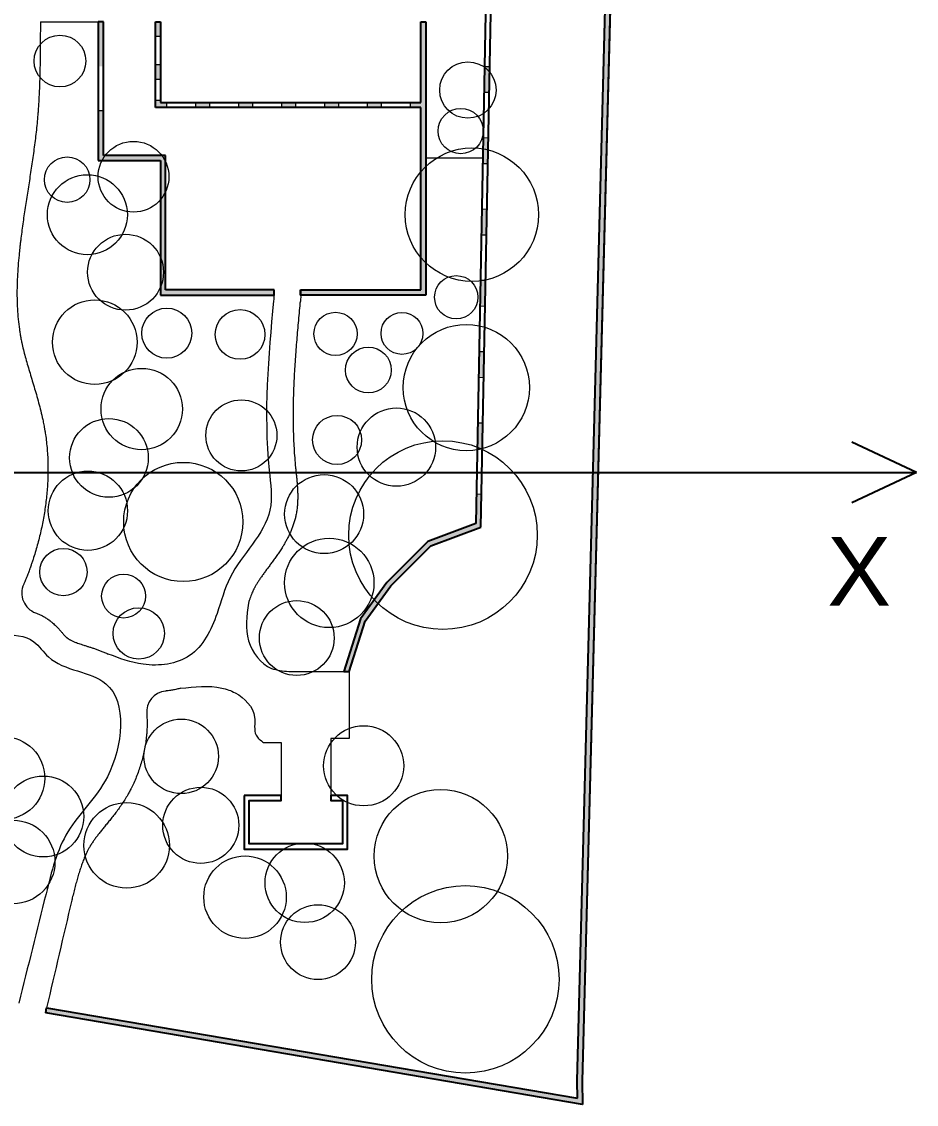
# Model space of a CAD drawing. Header units: millimetres. Extents: x -9271 to 134146, y -35530 to 146594.
# Drawn here: x 90275 to 134146, y -35530 to 17536 of the extents above; entities that cross this region are included whole.
import ezdxf

# ---------------------------------------------------------------- set-up
doc = ezdxf.new("R2010")
doc.units = ezdxf.units.MM
doc.layers.add('archi', color=7, linetype='Continuous')
doc.layers.add('坐标系', color=7, linetype='Continuous')
for name, color, linetype, lineweight in [('archiw', 255, 'Continuous', 0), ('plant', 90, 'Continuous', 0), ('road', 50, 'Continuous', 0)]:
    doc.layers.add(name, color=color, linetype=linetype, lineweight=lineweight)
doc.styles.get("Standard").update_dxf_attribs({"font": 'arial.ttf'})

msp = doc.modelspace()

# ---------------------------------------------------------------- hatches: boundary and pattern name
at = {"layer": 'archiw'}
h = msp.add_hatch(color=7, dxfattribs=at)
h.dxf.hatch_style = 1
h.paths.add_polyline_path([(91499, -30801), (91457, -31047), (117776, -35530), (117765, -34391), (119707, 40242), (88840, 49835), (87062, 51624), (87062, 62056), (91256, 78049), (91488, 84910), (104172, 85782), (101111, 139126), (100862, 139112), (103908, 86014), (91247, 85144), (91007, 78086), (86812, 62088), (86812, 51521), (88707, 49615), (119452, 40060), (117515, -34385), (117515, -34394), (117523, -35233)])
h = msp.add_hatch(color=7, dxfattribs=at)
h.dxf.hatch_style = 1
h.paths.add_polyline_path([(97334, 10983), (94283, 10983), (94283, 13164), (94034, 13164), (94034, 10734), (97085, 10734), (97085, 4138), (102652, 4138), (102652, 4388), (97334, 4388)])
h.paths.add_polyline_path([(110095, 17526), (109845, 17526), (109845, 13574), (109331, 13574), (109331, 13324), (109845, 13324), (109845, 4388), (103952, 4388), (103952, 4138), (110095, 4138)])
h.paths.add_polyline_path([(97335, 32384), (102855, 32384), (102855, 32633), (97085, 32633), (97085, 25263), (94034, 25263), (94034, 23037), (94283, 23037), (94283, 25013), (97335, 25013)])
h.paths.add_polyline_path([(110095, 32633), (104154, 32633), (104154, 32384), (109845, 32384), (109845, 21861), (109266, 21861), (109266, 21612), (109845, 21612), (109845, 19085), (110095, 19085)])
h = msp.add_hatch(color=7, dxfattribs=at)
h.dxf.hatch_style = 1
h.paths.add_polyline_path([(97085, 21612), (97335, 21612), (97335, 21861), (96836, 21861), (96836, 21191), (97085, 21191)])
h.paths.add_polyline_path([(97085, 19787), (96836, 19787), (96836, 19085), (97085, 19085)])
h.paths.add_polyline_path([(97085, 17526), (96836, 17526), (96836, 16824), (97085, 16824)])
h.paths.add_polyline_path([(97085, 15420), (96836, 15420), (96836, 14718), (97085, 14718)])
h.paths.add_polyline_path([(97399, 13574), (97085, 13574), (97085, 13667), (96836, 13667), (96836, 13324), (97399, 13324)])
h.paths.add_polyline_path([(99505, 13574), (98803, 13574), (98803, 13324), (99505, 13324)])
h.paths.add_polyline_path([(101610, 13574), (100909, 13574), (100909, 13324), (101610, 13324)])
h.paths.add_polyline_path([(103716, 13574), (103014, 13574), (103014, 13324), (103716, 13324)])
h.paths.add_polyline_path([(105822, 13574), (105120, 13574), (105120, 13324), (105822, 13324)])
h.paths.add_polyline_path([(107927, 13574), (107225, 13574), (107225, 13324), (107927, 13324)])
h.paths.add_polyline_path([(99440, 21861), (98738, 21861), (98738, 21612), (99440, 21612)])
h.paths.add_polyline_path([(101546, 21861), (100844, 21861), (100844, 21612), (101546, 21612)])
h.paths.add_polyline_path([(103651, 21861), (102950, 21861), (102950, 21612), (103651, 21612)])
h.paths.add_polyline_path([(105757, 21861), (105055, 21861), (105055, 21612), (105757, 21612)])
h.paths.add_polyline_path([(107862, 21861), (107161, 21861), (107161, 21612), (107862, 21612)])
h = msp.add_hatch(color=7, dxfattribs=at)
h.dxf.hatch_style = 1
h.paths.add_polyline_path([(94283, 17526), (94034, 17526), (94034, 15348), (94283, 15348)])
h = msp.add_hatch(color=7, dxfattribs=at)
h.dxf.hatch_style = 1
h.paths.add_polyline_path([(113222, 15323), (112973, 15327), (112949, 14080), (113198, 14075)])
h = msp.add_hatch(color=7, dxfattribs=at)
h.dxf.hatch_style = 1
h.paths.add_polyline_path([(113155, 11830), (112905, 11834), (112881, 10587), (113131, 10582)])
h = msp.add_hatch(color=7, dxfattribs=at)
h.dxf.hatch_style = 1
h.paths.add_polyline_path([(113088, 8337), (112838, 8341), (112814, 7094), (113064, 7089)])
h = msp.add_hatch(color=7, dxfattribs=at)
h.dxf.hatch_style = 1
h.paths.add_polyline_path([(113020, 4844), (112771, 4848), (112747, 3601), (112996, 3596)])
h = msp.add_hatch(color=7, dxfattribs=at)
h.dxf.hatch_style = 1
h.paths.add_polyline_path([(112953, 1351), (112704, 1355), (112680, 108), (112929, 103)])
h = msp.add_hatch(color=7, dxfattribs=at)
h.dxf.hatch_style = 1
h.paths.add_polyline_path([(112886, -2142), (112636, -2138), (112612, -3385), (112862, -3390)])
h = msp.add_hatch(color=7, dxfattribs=at)
h.dxf.hatch_style = 1
h.paths.add_polyline_path([(112819, -5634), (112569, -5629), (112542, -7065), (110194, -7943), (108187, -9948), (106888, -11727), (106068, -14311), (106330, -14311), (107114, -11841), (108377, -10111), (110332, -8157), (112788, -7240)])

# ---------------------------------------------------------------- linework, layer by layer
at = {"layer": 'archi'}
for p, q in [((117515, -34385), (119452, 40060)), ((119707, 40242), (117765, -34391)), ((113406, 37819), (112542, -7065)), ((112788, -7240), (113659, 38004)), ((94283, 17526), (94034, 17526)), ((94034, 17526), (94034, 10734)), ((94283, 10983), (94283, 17526)), ((96836, 13324), (96836, 17526)), ((96836, 17526), (97085, 17526)), ((97085, 17526), (97085, 13574)), ((109845, 13574), (109845, 17526)), ((109845, 17526), (110095, 17526)), ((110095, 17526), (110095, 4138)), ((109845, 13324), (96836, 13324)), ((97085, 13574), (109845, 13574)), ((109845, 4388), (109845, 13324)), ((94034, 10734), (97085, 10734)), ((97334, 10983), (94283, 10983)), ((97085, 10734), (97085, 4138)), ((97334, 4388), (97334, 10983)), ((102652, 4388), (97334, 4388)), ((102652, 4138), (102652, 4388)), ((103952, 4388), (109845, 4388)), ((103952, 4138), (103952, 4388)), ((103952, 4388), (103952, 4138)), ((103952, 4138), (103952, 4388)), ((97085, 4138), (102652, 4138)), ((110095, 4138), (103952, 4138)), ((112542, -7065), (110194, -7943)), ((110332, -8157), (112788, -7240)), ((110194, -7943), (108187, -9948)), ((108377, -10111), (110332, -8157)), ((108187, -9948), (106888, -11727)), ((107114, -11841), (108377, -10111)), ((106888, -11727), (106068, -14311)), ((106330, -14311), (107114, -11841)), ((106068, -14311), (106330, -14311)), ((91457, -31047), (91499, -30801)), ((117776, -35530), (91457, -31047)), ((91499, -30801), (117523, -35233)), ((117515, -34394), (117515, -34385)), ((117523, -35233), (117515, -34394)), ((117765, -34391), (117776, -35530))]:
    msp.add_line(p, q, dxfattribs=at)
msp.add_lwpolyline([(101182, -20395), (101182, -23015), (106254, -23015), (106254, -20395), (105439, -20395), (105439, -20644), (106004, -20644), (106004, -22765), (101432, -22765), (101432, -20644), (102992, -20644), (102992, -20395)], close=True, dxfattribs=at)
at = {"layer": 'archiw'}
for points in [[(91499, -30801), (91457, -31047), (117776, -35530), (117765, -34391), (119707, 40242), (88840, 49835), (87062, 51624), (87062, 62056), (91256, 78049), (91488, 84910), (104172, 85782), (101111, 139126), (100862, 139112), (103908, 86014), (91247, 85144), (91007, 78086), (86812, 62088), (86812, 51521), (88707, 49615), (119452, 40060), (117515, -34385), (117515, -34394), (117523, -35233), (91499, -30801)], [(97085, 17526), (96836, 17526), (96836, 16824), (97085, 16824), (97085, 17526)], [(110095, 17526), (109845, 17526), (109845, 13574), (109331, 13574), (109331, 13324), (109845, 13324), (109845, 4388), (103952, 4388), (103952, 4138), (110095, 4138), (110095, 17526)], [(110095, 17526), (109845, 17526), (109845, 13574), (109331, 13574), (109331, 13324), (109845, 13324), (109845, 4388), (103952, 4388), (103952, 4138), (110095, 4138), (110095, 17526)], [(97085, 15420), (96836, 15420), (96836, 14718), (97085, 14718), (97085, 15420)], [(113222, 15323), (112973, 15327), (112949, 14080), (113198, 14075), (113222, 15323)], [(97399, 13574), (97085, 13574), (97085, 13667), (96836, 13667), (96836, 13324), (97399, 13324), (97399, 13574)], [(99505, 13574), (98803, 13574), (98803, 13324), (99505, 13324), (99505, 13574)], [(101610, 13574), (100909, 13574), (100909, 13324), (101610, 13324), (101610, 13574)], [(103716, 13574), (103014, 13574), (103014, 13324), (103716, 13324), (103716, 13574)], [(105822, 13574), (105120, 13574), (105120, 13324), (105822, 13324), (105822, 13574)], [(107927, 13574), (107225, 13574), (107225, 13324), (107927, 13324), (107927, 13574)], [(97334, 10983), (94283, 10983), (94283, 13164), (94034, 13164), (94034, 10734), (97085, 10734), (97085, 4138), (102652, 4138), (102652, 4388), (97334, 4388), (97334, 10983)], [(97334, 10983), (94283, 10983), (94283, 13164), (94034, 13164), (94034, 10734), (97085, 10734), (97085, 4138), (102652, 4138), (102652, 4388), (97334, 4388), (97334, 10983)], [(113155, 11830), (112905, 11834), (112881, 10587), (113131, 10582), (113155, 11830)], [(113088, 8337), (112838, 8341), (112814, 7094), (113064, 7089), (113088, 8337)], [(113020, 4844), (112771, 4848), (112747, 3601), (112996, 3596), (113020, 4844)], [(112953, 1351), (112704, 1355), (112680, 108), (112929, 103), (112953, 1351)], [(112886, -2142), (112636, -2138), (112612, -3385), (112862, -3390), (112886, -2142)], [(112819, -5634), (112569, -5629), (112542, -7065), (110194, -7943), (108187, -9948), (106888, -11727), (106068, -14311), (106330, -14311), (107114, -11841), (108377, -10111), (110332, -8157), (112788, -7240), (112819, -5634)]]:
    msp.add_lwpolyline(points, close=True, dxfattribs=at)
at = {"layer": 'plant'}
for centre, radius in [((92153, 15605), 1267), ((112157, 14186), 1383), ((111805, 12174), 1111), ((95759, 9934), 1736), ((112353, 8076), 3269), ((92507, 9790), 1114), ((93498, 8073), 1961), ((95370, 5256), 1861), ((111587, 4029), 1062), ((93860, 1826), 2073), ((97392, 2267), 1227), ((100986, 2204), 1217), ((105668, 2233), 1060), ((108924, 2254), 1028), ((112079, -400), 3095), ((107275, 459), 1123), ((96162, -1452), 1995), ((101050, -2744), 1742), ((108649, -3317), 1921), ((94554, -3847), 1929), ((105740, -2967), 1203), ((110934, -7629), 4624), ((98200, -6986), 2922), ((93522, -6436), 1943), ((105105, -6601), 1937), ((105356, -9971), 2192), ((92323, -9441), 1160), ((95271, -10620), 1075), ((103765, -12675), 1835), ((96018, -12447), 1258), ((98099, -18475), 1826), ((107045, -18937), 1962), ((89381, -19541), 2030), ((91335, -21420), 1982), ((99057, -21854), 1866), ((110825, -23365), 3268), ((95423, -22836), 2098), ((89860, -23649), 2047), ((104154, -24672), 1945), ((101227, -25375), 2021), ((112034, -29404), 4593), ((104806, -27579), 1833)]:
    msp.add_circle(centre, radius, dxfattribs=at)
at = {"layer": 'road'}
for points in [[(91195, 17526), (94034, 17526)], [(112886, 10843), (110095, 10843)], [(103378, -14311), (106330, -14311), (106330, -17604), (105439, -17604), (105439, -20395)], [(102138, -17796), (102992, -17796), (102992, -20395)]]:
    msp.add_lwpolyline(points, dxfattribs=at)
for centre, start, end in [((91321, -10467), 155.5831, 249.6144), ((97442, -16306), 95.9626, 184.9023)]:
    msp.add_arc(centre, 1040, start, end, dxfattribs=at)
for points, knots in [([(91195, 17526), (91194, 17441), (91193, 17357), (91191, 17010), (91189, 16747), (91186, 16218), (91184, 15952), (91177, 15419), (91172, 15151), (91160, 14681), (91154, 14480), (91138, 14076), (91128, 13873), (91111, 13569), (91104, 13467), (91094, 13314), (91090, 13263), (91084, 13186), (91082, 13161), (91078, 13110), (91076, 13084), (91072, 13031), (91070, 13004), (91044, 12691), (91015, 12407), (90952, 11844), (90917, 11565), (90842, 11008), (90803, 10732), (90721, 10182), (90679, 9909), (90595, 9365), (90552, 9094), (90469, 8555), (90428, 8287), (90349, 7753), (90312, 7486), (90260, 7089), (90243, 6957), (90219, 6759), (90211, 6693), (90196, 6561), (90189, 6496), (90169, 6319), (90158, 6209), (90130, 5918), (90114, 5739), (90087, 5381), (90076, 5203), (90058, 4849), (90052, 4673), (90045, 4322), (90045, 4148), (90050, 3803), (90056, 3631), (90074, 3291), (90087, 3122), (90119, 2788), (90139, 2622), (90174, 2386), (90185, 2314), (90203, 2206), (90209, 2170), (90219, 2117), (90222, 2099), (90227, 2072), (90229, 2063), (90232, 2045), (90234, 2037), (90238, 2016), (90240, 2004), (90250, 1955), (90257, 1917), (90271, 1853), (90277, 1826), (90307, 1687), (90333, 1573), (90390, 1343), (90421, 1227), (90484, 992), (90518, 874), (90587, 635), (90622, 514), (90696, 269), (90733, 146), (90808, -104), (90846, -230), (90922, -485), (90960, -614), (91036, -875), (91073, -1007), (91145, -1274), (91180, -1409), (91247, -1683), (91279, -1822), (91328, -2047), (91345, -2133), (91370, -2262), (91378, -2305), (91390, -2371), (91394, -2392), (91401, -2436), (91405, -2458), (91414, -2508), (91418, -2536), (91430, -2609), (91437, -2655), (91480, -2944), (91507, -3188), (91547, -3676), (91559, -3921), (91569, -4410), (91566, -4654), (91547, -5141), (91530, -5385), (91484, -5869), (91454, -6111), (91383, -6592), (91341, -6831), (91246, -7306), (91193, -7543), (91075, -8012), (91011, -8245), (90907, -8591), (90871, -8706), (90816, -8877), (90797, -8934), (90768, -9020), (90758, -9048), (90744, -9091), (90739, -9105), (90732, -9126), (90729, -9133), (90724, -9147), (90722, -9155), (90714, -9178), (90708, -9194), (90696, -9228), (90690, -9245), (90677, -9282), (90670, -9301), (90637, -9393), (90610, -9466), (90554, -9612), (90525, -9686), (90464, -9834), (90432, -9908), (90391, -10001), (90383, -10019), (90375, -10037)], [73042.169242, 73042.169242, 73042.169242, 73042.169242, 73286.566491, 73286.566491, 74045.242907, 74045.242907, 74803.919324, 74803.919324, 75562.59574, 75562.59574, 76127.586788, 76127.586788, 76692.577836, 76692.577836, 76975.07336, 76975.07336, 77116.321122, 77116.321122, 77186.945003, 77186.945003, 77257.568884, 77257.568884, 77333.760763, 77333.760763, 78124.047804, 78124.047804, 78914.334845, 78914.334845, 79704.621886, 79704.621886, 80494.908927, 80494.908927, 81285.195968, 81285.195968, 82075.483008, 82075.483008, 82865.770049, 82865.770049, 83260.01629, 83260.01629, 83457.13941, 83457.13941, 83654.26253, 83654.26253, 83986.08091, 83986.08091, 84528.37392, 84528.37392, 85070.666929, 85070.666929, 85612.959939, 85612.959939, 86155.252948, 86155.252948, 86697.545958, 86697.545958, 87239.838967, 87239.838967, 87782.131977, 87782.131977, 88021.356711, 88021.356711, 88140.969079, 88140.969079, 88200.775262, 88200.775262, 88230.678354, 88230.678354, 88260.581446, 88260.581446, 88300.077394, 88300.077394, 88426.359214, 88426.359214, 88514.556643, 88514.556643, 88888.99454, 88888.99454, 89263.432436, 89263.432436, 89637.870333, 89637.870333, 90012.308229, 90012.308229, 90386.746126, 90386.746126, 90761.184022, 90761.184022, 91135.621919, 91135.621919, 91510.059815, 91510.059815, 91884.497712, 91884.497712, 92258.935608, 92258.935608, 92484.996308, 92484.996308, 92598.026658, 92598.026658, 92654.541833, 92654.541833, 92711.057008, 92711.057008, 92783.428381, 92783.428381, 92900.476716, 92900.476716, 93528.240391, 93528.240391, 94156.004067, 94156.004067, 94783.767742, 94783.767742, 95411.531417, 95411.531417, 96039.295092, 96039.295092, 96667.058767, 96667.058767, 97294.822442, 97294.822442, 97922.586117, 97922.586117, 98236.467955, 98236.467955, 98393.408874, 98393.408874, 98471.879333, 98471.879333, 98511.114563, 98511.114563, 98530.732178, 98530.732178, 98550.349793, 98550.349793, 98595.600439, 98595.600439, 98642.363246, 98642.363246, 98696.458262, 98696.458262, 98893.114609, 98893.114609, 99089.770956, 99089.770956, 99286.427303, 99286.427303, 99333.338984, 99333.338984, 99333.338984, 99333.338984]), ([(102652, 4138), (102644, 4043), (102635, 3948), (102626, 3853), (102376, 1121), (102066, -2253), (102769, -7114), (100509, -9037), (99883, -11654), (98798, -13845), (96348, -14152), (95074, -13670), (94519, -13460)], [-277.312705, -277.312705, -277.312705, -277.312705, 0, 0, 0, 7989.376543, 9866.913684, 13555.290788, 15369.211289, 17736.32378, 19960.16142, 21679.272842, 21679.272842, 21679.272842, 21679.272842]), ([(103952, 4138), (103976, 4004), (103948, 3869), (103920, 3735), (103906, 3574), (103891, 3414), (103847, 2934), (103819, 2615), (103764, 1978), (103739, 1661), (103692, 1028), (103670, 713), (103634, 82), (103619, -232), (103596, -861), (103588, -1175), (103583, -1802), (103584, -2116), (103599, -2743), (103611, -3057), (103649, -3686), (103674, -4000), (103706, -4321), (103707, -4326), (103708, -4336), (103708, -4341), (103710, -4356), (103711, -4366), (103714, -4397), (103716, -4418), (103723, -4480), (103727, -4523), (103739, -4628), (103745, -4691), (103759, -4821), (103765, -4887), (103778, -5022), (103783, -5091), (103794, -5231), (103799, -5302), (103806, -5447), (103809, -5521), (103812, -5672), (103812, -5748), (103810, -5891), (103808, -5957), (103800, -6091), (103795, -6159), (103781, -6297), (103773, -6366), (103752, -6507), (103739, -6579), (103723, -6656), (103722, -6662), (103720, -6673), (103719, -6678), (103717, -6687), (103716, -6692), (103713, -6706), (103711, -6715), (103704, -6743), (103700, -6761), (103687, -6816), (103677, -6853), (103650, -6954), (103630, -7019), (103589, -7145), (103567, -7207), (103521, -7329), (103497, -7389), (103446, -7506), (103420, -7563), (103367, -7676), (103339, -7731), (103283, -7840), (103255, -7893), (103196, -7997), (103167, -8048), (103107, -8149), (103076, -8199), (103003, -8315), (102960, -8381), (102874, -8510), (102831, -8573), (102745, -8697), (102701, -8757), (102616, -8876), (102573, -8934), (102489, -9049), (102447, -9105), (102365, -9216), (102325, -9270), (102246, -9377), (102208, -9429), (102133, -9532), (102097, -9583), (102026, -9683), (101992, -9732), (101927, -9828), (101896, -9875), (101837, -9968), (101809, -10013), (101756, -10102), (101732, -10145), (101704, -10196), (101699, -10205), (101685, -10231), (101676, -10249), (101665, -10271), (101663, -10276), (101659, -10283), (101657, -10286), (101654, -10292), (101653, -10295), (101649, -10303), (101646, -10309), (101638, -10326), (101632, -10338), (101615, -10373), (101604, -10397), (101577, -10460), (101560, -10500), (101526, -10583), (101510, -10626), (101477, -10714), (101460, -10760), (101428, -10853), (101411, -10902), (101393, -10956), (101392, -10960), (101391, -10964)], [0, 0, 0, 0, 1, 1, 1, 470.713971, 470.713971, 1410.141914, 1410.141914, 2349.569857, 2349.569857, 3288.9978, 3288.9978, 4228.425742, 4228.425742, 5167.853685, 5167.853685, 6107.281628, 6107.281628, 7046.709571, 7046.709571, 7986.137513, 7986.137513, 8001.172376, 8001.172376, 8016.207238, 8016.207238, 8046.276964, 8046.276964, 8106.416414, 8106.416414, 8226.695314, 8226.695314, 8400.778725, 8400.778725, 8574.862135, 8574.862135, 8748.945546, 8748.945546, 8923.028957, 8923.028957, 9097.112367, 9097.112367, 9271.195778, 9271.195778, 9416.704583, 9416.704583, 9562.213389, 9562.213389, 9707.722195, 9707.722195, 9853.231, 9853.231, 9865.406666, 9865.406666, 9874.833892, 9874.833892, 9884.261117, 9884.261117, 9903.115569, 9903.115569, 9940.824472, 9940.824472, 10016.242277, 10016.242277, 10153.757564, 10153.757564, 10291.272852, 10291.272852, 10428.788139, 10428.788139, 10566.303427, 10566.303427, 10703.818714, 10703.818714, 10841.334002, 10841.334002, 10978.849289, 10978.849289, 11116.364577, 11116.364577, 11307.29315, 11307.29315, 11498.221724, 11498.221724, 11689.150297, 11689.150297, 11880.07887, 11880.07887, 12071.007444, 12071.007444, 12261.936017, 12261.936017, 12452.86459, 12452.86459, 12643.793164, 12643.793164, 12834.721737, 12834.721737, 13025.65031, 13025.65031, 13216.578884, 13216.578884, 13407.507457, 13407.507457, 13447.498165, 13447.498165, 13527.479582, 13527.479582, 13550.200622, 13550.200622, 13563.49515, 13563.49515, 13576.789677, 13576.789677, 13603.378733, 13603.378733, 13656.556844, 13656.556844, 13762.913067, 13762.913067, 13930.460273, 13930.460273, 14098.007479, 14098.007479, 14265.554685, 14265.554685, 14433.101891, 14433.101891, 14447.707693, 14447.707693, 14447.707693, 14447.707693]), ([(101391, -10964), (101307, -11587), (101143, -12799), (102198, -14219), (103085, -14288), (103378, -14311)], [0, 0, 0, 0, 1850.051111, 3603.217448, 4463.969299, 4463.969299, 4463.969299, 4463.969299]), ([(90959, -11441), (90985, -11451), (91011, -11461), (91087, -11492), (91138, -11514), (91239, -11561), (91289, -11587), (91390, -11642), (91440, -11672), (91539, -11735), (91588, -11768), (91642, -11808), (91646, -11811), (91656, -11818), (91660, -11821), (91669, -11828), (91673, -11831), (91686, -11841), (91694, -11847), (91719, -11867), (91736, -11880), (91782, -11918), (91810, -11943), (91864, -11991), (91890, -12015), (91940, -12062), (91963, -12086), (92008, -12131), (92030, -12154), (92071, -12197), (92090, -12218), (92128, -12260), (92146, -12280), (92180, -12318), (92196, -12337), (92227, -12373), (92242, -12390), (92271, -12423), (92284, -12439), (92310, -12469), (92322, -12483), (92346, -12510), (92357, -12522), (92377, -12546), (92387, -12557), (92405, -12576), (92414, -12586), (92429, -12602), (92437, -12609), (92449, -12622), (92455, -12628), (92462, -12634), (92463, -12635), (92465, -12637), (92466, -12637), (92467, -12639), (92468, -12640), (92472, -12643), (92475, -12646), (92484, -12653), (92490, -12659), (92504, -12669), (92511, -12675), (92529, -12688), (92540, -12696), (92565, -12713), (92579, -12721), (92608, -12739), (92623, -12748), (92656, -12766), (92674, -12775), (92711, -12794), (92731, -12803), (92772, -12822), (92793, -12832), (92839, -12851), (92862, -12861), (92911, -12881), (92937, -12890), (92999, -12914), (93037, -12928), (93115, -12955), (93156, -12969), (93240, -12997), (93284, -13011), (93374, -13040), (93420, -13055), (93514, -13085), (93563, -13100), (93662, -13132), (93713, -13149), (93816, -13183), (93869, -13201), (93976, -13238), (94031, -13258), (94142, -13299), (94198, -13321), (94313, -13367), (94371, -13392), (94459, -13432), (94489, -13446), (94519, -13460)], [2525.893846, 2525.893846, 2525.893846, 2525.893846, 2571.611138, 2571.611138, 2660.617834, 2660.617834, 2749.624529, 2749.624529, 2838.631224, 2838.631224, 2927.63792, 2927.63792, 2936.296366, 2936.296366, 2944.34332, 2944.34332, 2952.390273, 2952.390273, 2968.484179, 2968.484179, 3000.671993, 3000.671993, 3060.803227, 3060.803227, 3120.934462, 3120.934462, 3181.065696, 3181.065696, 3241.196931, 3241.196931, 3301.328166, 3301.328166, 3361.4594, 3361.4594, 3421.590635, 3421.590635, 3481.72187, 3481.72187, 3541.853104, 3541.853104, 3601.984339, 3601.984339, 3662.115573, 3662.115573, 3722.246808, 3722.246808, 3782.378043, 3782.378043, 3842.509277, 3842.509277, 3902.640512, 3902.640512, 3920.04169, 3920.04169, 3927.277979, 3927.277979, 3941.750555, 3941.750555, 3978.322011, 3978.322011, 4051.464923, 4051.464923, 4124.607834, 4124.607834, 4225.163424, 4225.163424, 4325.719014, 4325.719014, 4426.274604, 4426.274604, 4526.830194, 4526.830194, 4627.385784, 4627.385784, 4727.941374, 4727.941374, 4828.496963, 4828.496963, 4929.052553, 4929.052553, 5066.552075, 5066.552075, 5204.051597, 5204.051597, 5341.551119, 5341.551119, 5479.050641, 5479.050641, 5616.550163, 5616.550163, 5754.049685, 5754.049685, 5891.549206, 5891.549206, 6029.048728, 6029.048728, 6166.54825, 6166.54825, 6304.047772, 6304.047772, 6373.043987, 6373.043987, 6373.043987, 6373.043987]), ([(87875, -12790), (88326, -12683), (89302, -12451), (90835, -12567), (91919, -14295), (95623, -14314), (95071, -19580), (92283, -21943), (91738, -24131), (91469, -25210), (91025, -26996), (90580, -28782), (90135, -30569)], [0, 0, 0, 0, 1359.012604, 2940.507154, 3927.290493, 6914.425919, 11300.726452, 14493.810106, 17595.983316, 17595.983316, 17595.983316, 22733.94331, 22733.94331, 22733.94331, 22733.94331]), ([(98066, -15138), (98038, -15145), (98010, -15152), (97913, -15176), (97845, -15192), (97707, -15219), (97638, -15231), (97501, -15252), (97433, -15261), (97354, -15270), (97344, -15271), (97334, -15272)], [18559.95847, 18559.95847, 18559.95847, 18559.95847, 18617.577455, 18617.577455, 18759.205107, 18759.205107, 18900.83276, 18900.83276, 19042.460412, 19042.460412, 19063.212412, 19063.212412, 19063.212412, 19063.212412]), ([(98066, -15138), (98755, -15059), (99680, -14953), (101017, -15419), (101880, -16280), (101596, -17384), (101990, -17684), (102138, -17796)], [0, 0, 0, 0, 2030.409784, 2723.558252, 4249.293042, 5122.160468, 5642.054993, 5642.054993, 5642.054993, 5642.054993]), ([(96406, -16395), (96410, -16446), (96414, -16498), (96421, -16626), (96424, -16702), (96426, -16855), (96426, -16932), (96422, -17084), (96419, -17161), (96409, -17313), (96403, -17389), (96386, -17572), (96373, -17680), (96342, -17893), (96324, -17999), (96283, -18211), (96261, -18316), (96211, -18526), (96184, -18629), (96126, -18836), (96094, -18938), (96028, -19141), (95992, -19241), (95917, -19440), (95878, -19538), (95795, -19732), (95751, -19828), (95686, -19963), (95666, -20003), (95639, -20057), (95632, -20071), (95609, -20115), (95593, -20146), (95545, -20236), (95512, -20295), (95429, -20439), (95378, -20523), (95276, -20685), (95224, -20763), (95120, -20916), (95068, -20990), (94964, -21134), (94911, -21204), (94808, -21340), (94756, -21406), (94654, -21534), (94604, -21597), (94505, -21719), (94457, -21778), (94362, -21894), (94315, -21950), (94225, -22061), (94181, -22115), (94096, -22221), (94055, -22273), (93976, -22375), (93938, -22425), (93865, -22523), (93831, -22571), (93765, -22666), (93734, -22713), (93696, -22772), (93689, -22784), (93676, -22804), (93671, -22812), (93663, -22825), (93660, -22830), (93655, -22839), (93653, -22842), (93644, -22856), (93638, -22867), (93619, -22898), (93607, -22920), (93570, -22985), (93546, -23029), (93499, -23121), (93476, -23168), (93431, -23264), (93409, -23313), (93356, -23434), (93326, -23507), (93267, -23657), (93239, -23734), (93183, -23893), (93156, -23974), (93102, -24140), (93076, -24224), (93025, -24397), (93000, -24485), (92951, -24664), (92926, -24755), (92878, -24939), (92854, -25033), (92806, -25222), (92782, -25318), (92749, -25451), (92740, -25487), (92731, -25524), (92320, -27283), (91909, -29042), (91499, -30801)], [0, 0, 0, 0, 104.405114, 104.405114, 260.135097, 260.135097, 415.86508, 415.86508, 571.595063, 571.595063, 727.325046, 727.325046, 947.94181, 947.94181, 1168.558573, 1168.558573, 1389.175337, 1389.175337, 1609.7921, 1609.7921, 1830.408864, 1830.408864, 2051.025627, 2051.025627, 2271.64239, 2271.64239, 2492.259154, 2492.259154, 2586.756058, 2586.756058, 2619.733776, 2619.733776, 2692.855344, 2692.855344, 2839.098479, 2839.098479, 3056.733754, 3056.733754, 3274.369029, 3274.369029, 3492.004304, 3492.004304, 3709.639579, 3709.639579, 3927.274854, 3927.274854, 4144.91013, 4144.91013, 4362.545405, 4362.545405, 4580.18068, 4580.18068, 4797.815955, 4797.815955, 5015.45123, 5015.45123, 5233.086505, 5233.086505, 5450.72178, 5450.72178, 5668.357055, 5668.357055, 5725.074998, 5725.074998, 5763.117511, 5763.117511, 5787.607001, 5787.607001, 5804.749964, 5804.749964, 5854.380918, 5854.380918, 5953.642826, 5953.642826, 6152.166642, 6152.166642, 6350.690458, 6350.690458, 6549.214275, 6549.214275, 6829.688741, 6829.688741, 7110.163207, 7110.163207, 7390.637674, 7390.637674, 7671.11214, 7671.11214, 7951.586606, 7951.586606, 8232.061073, 8232.061073, 8512.535539, 8512.535539, 8793.010006, 8793.010006, 8898.406721, 8898.406721, 8898.406721, 14109.947046, 14109.947046, 14109.947046, 14109.947046])]:
    msp.add_open_spline(points, degree=3, knots=knots, dxfattribs=at)
at = {"layer": '坐标系'}
for points in [[(134146, -4560), (130984, -3072)], [(-963, -4560), (134146, -4560)], [(134146, -4560), (130984, -6048)]]:
    msp.add_lwpolyline(points, dxfattribs=at)

# ---------------------------------------------------------------- texts
at = {"layer": '坐标系', "lineweight": 53}
msp.add_text('X', height=3369, dxfattribs=at).set_placement((129772, -11095))

doc.saveas('drawing.dxf')
